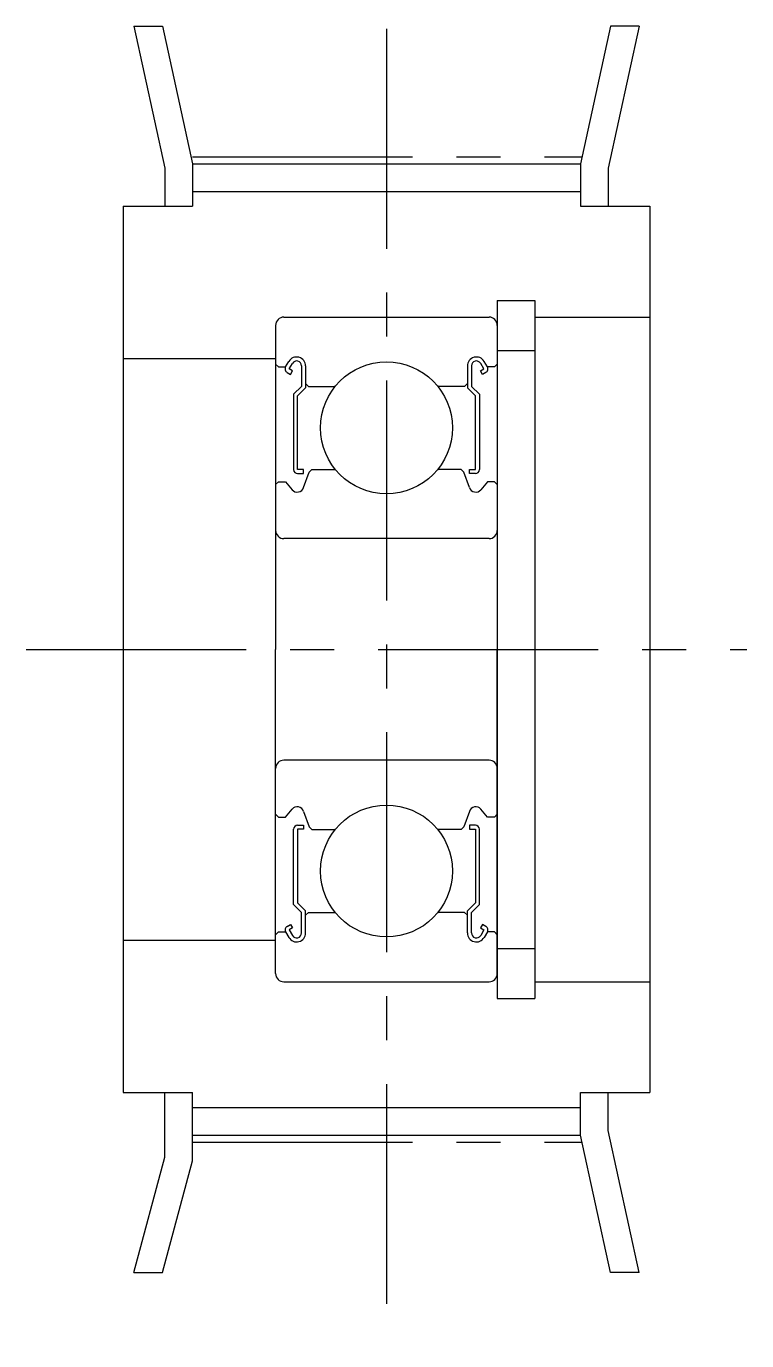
# Model space of a CAD drawing. Extents: x 10 to 147, y 10 to 115.
# Drawn here: x 120.84 to 146.84, y 67.08 to 114.54 of the extents above; entities outside this region: 2.
import ezdxf

# ---------------------------------------------------------------- set-up
doc = ezdxf.new("R2010")
doc.units = 0
doc.header["$LTSCALE"] = 0.25
doc.linetypes.add('CENTER', pattern=[50.8, 31.75, -6.35, 6.35, -6.35])
doc.layers.get('0').update_dxf_attribs({"linetype": 'CONTINUOUS'})
doc.layers.add('CENTER', color=1, linetype='CENTER')
doc.styles.get("Standard").update_dxf_attribs({"font": 'txt', "bigfont": 'BIGFONT'})

msp = doc.modelspace()

# ---------------------------------------------------------------- linework, layer by layer
for p, q in [((124.727, 114.541), (125.762, 114.541)), ((124.727, 114.541), (125.844, 109.415)), ((125.762, 114.541), (126.844, 109.576)), ((141.927, 114.541), (140.844, 109.576)), ((142.962, 114.541), (141.844, 109.415)), ((142.962, 114.541), (141.927, 114.541)), ((125.844, 109.415), (125.844, 108.041)), ((126.844, 109.576), (140.844, 109.576)), ((126.844, 109.576), (126.844, 108.041)), ((140.844, 109.576), (140.844, 108.041)), ((141.844, 109.415), (141.844, 108.041)), ((126.844, 108.576), (140.844, 108.576)), ((124.344, 108.041), (124.344, 76.041)), ((124.344, 108.041), (126.844, 108.041)), ((140.844, 108.041), (143.344, 108.041)), ((143.344, 108.041), (143.344, 76.041)), ((137.844, 104.641), (137.844, 79.441)), ((137.844, 104.641), (139.194, 104.641)), ((139.194, 104.641), (139.194, 79.441)), ((130.144, 104.041), (137.544, 104.041)), ((139.194, 104.041), (143.344, 104.041)), ((129.844, 103.741), (129.844, 92.041)), ((137.844, 103.741), (137.844, 92.041)), ((124.344, 102.541), (129.844, 102.541)), ((137.844, 102.841), (139.194, 102.841)), ((129.844, 102.341), (129.944, 102.241)), ((129.944, 102.241), (130.204, 102.241)), ((130.204, 102.241), (130.322, 102.44)), ((130.257, 102.045), (130.381, 101.973)), ((130.329, 102.169), (130.446, 102.368)), ((130.453, 102.097), (130.329, 102.169)), ((130.381, 101.973), (130.453, 102.097)), ((130.78, 102.278), (130.78, 101.541)), ((130.924, 102.278), (130.924, 101.482)), ((136.765, 102.278), (136.765, 101.482)), ((136.909, 102.278), (136.909, 101.541)), ((137.235, 102.097), (137.36, 102.169)), ((137.307, 101.973), (137.235, 102.097)), ((137.36, 102.169), (137.243, 102.368)), ((137.432, 102.045), (137.307, 101.973)), ((137.485, 102.241), (137.367, 102.44)), ((137.744, 102.241), (137.485, 102.241)), ((137.844, 102.341), (137.744, 102.241)), ((130.924, 101.641), (131.024, 101.541)), ((136.765, 101.641), (136.665, 101.541)), ((130.78, 101.541), (130.492, 101.254)), ((130.492, 101.254), (130.492, 98.535)), ((130.924, 101.482), (130.636, 101.194)), ((130.636, 98.535), (130.636, 101.194)), ((131.024, 101.541), (131.995, 101.541)), ((136.665, 101.541), (135.694, 101.541)), ((136.765, 101.482), (137.053, 101.194)), ((136.909, 101.541), (137.197, 101.254)), ((137.053, 98.535), (137.053, 101.194)), ((137.197, 101.254), (137.197, 98.535)), ((130.852, 98.535), (130.636, 98.535)), ((130.636, 98.391), (130.852, 98.391)), ((130.852, 98.391), (130.852, 98.535)), ((130.852, 97.893), (131.053, 98.447)), ((131.053, 98.447), (131.153, 98.541)), ((131.153, 98.541), (131.995, 98.541)), ((136.536, 98.541), (135.694, 98.541)), ((136.636, 98.447), (136.536, 98.541)), ((136.837, 97.893), (136.636, 98.447)), ((136.837, 98.535), (137.053, 98.535)), ((136.837, 98.391), (136.837, 98.535)), ((137.053, 98.391), (136.837, 98.391)), ((139.194, 98.341), (139.194, 98.341)), ((129.844, 97.991), (129.944, 98.091)), ((129.944, 98.091), (130.204, 98.091)), ((130.204, 98.091), (130.436, 97.808)), ((137.485, 98.091), (137.253, 97.808)), ((137.744, 98.091), (137.485, 98.091)), ((137.844, 97.991), (137.744, 98.091)), ((137.544, 96.041), (130.144, 96.041)), ((129.844, 80.341), (129.844, 92.041)), ((137.844, 80.341), (137.844, 92.041)), ((139.194, 92.041), (139.195, 92.041)), ((137.544, 88.041), (130.144, 88.041)), ((129.844, 86.091), (129.944, 85.991)), ((129.944, 85.991), (130.204, 85.991)), ((130.204, 85.991), (130.436, 86.275)), ((130.852, 86.189), (131.053, 85.635)), ((136.837, 86.189), (136.636, 85.635)), ((137.485, 85.991), (137.253, 86.275)), ((137.744, 85.991), (137.485, 85.991)), ((137.844, 86.091), (137.744, 85.991)), ((137.844, 86.191), (137.845, 86.191)), ((130.492, 82.829), (130.492, 85.547)), ((130.636, 85.691), (130.852, 85.691)), ((130.852, 85.547), (130.636, 85.547)), ((130.636, 85.547), (130.636, 82.889)), ((130.852, 85.691), (130.852, 85.547)), ((131.053, 85.635), (131.153, 85.541)), ((131.153, 85.541), (131.995, 85.541)), ((136.536, 85.541), (135.694, 85.541)), ((136.636, 85.635), (136.536, 85.541)), ((137.053, 85.691), (136.837, 85.691)), ((136.837, 85.691), (136.837, 85.547)), ((136.837, 85.547), (137.053, 85.547)), ((137.053, 85.547), (137.053, 82.889)), ((137.197, 82.829), (137.197, 85.547)), ((137.844, 83.266), (137.844, 83.266)), ((130.78, 82.541), (130.492, 82.829)), ((130.924, 82.601), (130.636, 82.889)), ((130.924, 81.804), (130.924, 82.601)), ((136.765, 82.601), (137.053, 82.889)), ((136.765, 81.804), (136.765, 82.601)), ((136.909, 82.541), (137.197, 82.829)), ((130.257, 82.038), (130.381, 82.11)), ((130.381, 82.11), (130.453, 81.985)), ((130.78, 81.804), (130.78, 82.541)), ((130.924, 82.441), (131.024, 82.541)), ((131.024, 82.541), (131.995, 82.541)), ((136.665, 82.541), (135.694, 82.541)), ((136.765, 82.441), (136.665, 82.541)), ((136.909, 81.804), (136.909, 82.541)), ((137.307, 82.11), (137.235, 81.985)), ((137.432, 82.038), (137.307, 82.11)), ((129.844, 81.741), (129.944, 81.841)), ((129.944, 81.841), (130.204, 81.841)), ((130.204, 81.841), (130.322, 81.643)), ((130.453, 81.985), (130.329, 81.913)), ((130.329, 81.913), (130.446, 81.715)), ((137.235, 81.985), (137.36, 81.913)), ((137.36, 81.913), (137.243, 81.715)), ((137.485, 81.841), (137.367, 81.643)), ((137.744, 81.841), (137.485, 81.841)), ((137.844, 81.741), (137.744, 81.841)), ((124.344, 81.541), (129.844, 81.541)), ((137.844, 81.241), (139.194, 81.241)), ((130.144, 80.041), (137.544, 80.041)), ((139.194, 80.041), (143.344, 80.041)), ((137.844, 79.441), (139.194, 79.441)), ((124.344, 76.041), (126.844, 76.041)), ((125.844, 73.713), (125.844, 76.041)), ((126.844, 73.581), (126.844, 76.041)), ((140.844, 76.041), (143.344, 76.041)), ((140.844, 74.506), (140.844, 76.041)), ((141.844, 74.668), (141.844, 76.041)), ((126.844, 75.506), (140.844, 75.506)), ((142.962, 69.541), (141.844, 74.668)), ((126.844, 74.506), (140.844, 74.506)), ((141.927, 69.541), (140.844, 74.506)), ((124.727, 69.541), (125.844, 73.713)), ((125.762, 69.541), (126.844, 73.581)), ((124.727, 69.541), (125.762, 69.541)), ((142.962, 69.541), (141.927, 69.541))]:
    msp.add_line(p, q)
for centre in [(133.844, 100.041), (133.844, 84.041)]:
    msp.add_circle(centre, 2.381)
for centre, radius, start, end in [((130.144, 103.741), 0.3, 90, 180), ((137.544, 103.741), 0.3, 0, 90), ((130.601, 102.278), 0.323, 0, 150.0014), ((137.088, 102.278), 0.323, 29.9986, 180), ((130.329, 102.169), 0.144, 149.9888, 240.0043), ((130.601, 102.278), 0.179, 0, 150.0026), ((137.088, 102.278), 0.179, 29.9974, 180), ((137.36, 102.169), 0.144, 299.9957, 30.0112), ((130.636, 98.535), 0.144, 180.0001, 270), ((137.053, 98.535), 0.144, 270, 359.9999), ((130.621, 97.963), 0.241, 220.0019, 343.1525), ((137.068, 97.963), 0.241, 196.8475, 319.9981), ((130.144, 96.341), 0.3, 180, 270), ((137.544, 96.341), 0.3, 270, 0), ((130.144, 87.741), 0.3, 90, 180), ((137.544, 87.741), 0.3, 0, 90), ((130.621, 86.119), 0.241, 16.8475, 139.9981), ((137.068, 86.119), 0.241, 40.0019, 163.1525), ((130.636, 85.547), 0.144, 90, 179.9999), ((137.053, 85.547), 0.144, 0.0001, 90), ((130.329, 81.913), 0.144, 119.9957, 210.0112), ((130.601, 81.804), 0.323, 209.9986, 0), ((130.601, 81.804), 0.179, 209.9974, 0), ((137.088, 81.804), 0.323, 180, 330.0014), ((137.088, 81.804), 0.179, 180, 330.0026), ((137.36, 81.913), 0.144, 329.9888, 60.0043), ((130.144, 80.341), 0.3, 180, 270), ((137.544, 80.341), 0.3, 270, 0)]:
    msp.add_arc(centre, radius, start, end)
at = {"layer": 'CENTER', "color": 1, "linetype": 'CENTER'}
for p, q in [((133.844, 114.449), (133.844, 67.081)), ((126.844, 109.826), (140.899, 109.826)), ((120.844, 92.041), (146.844, 92.041)), ((126.844, 74.256), (140.899, 74.256))]:
    msp.add_line(p, q, dxfattribs=at)

# ---------------------------------------------------------------- texts
for s, p in [('AATF22 XL050', (10, 25)), ('AATF22XL050', (10, 10))]:
    msp.add_text(s, height=4).set_placement(p)

doc.saveas('drawing.dxf')
